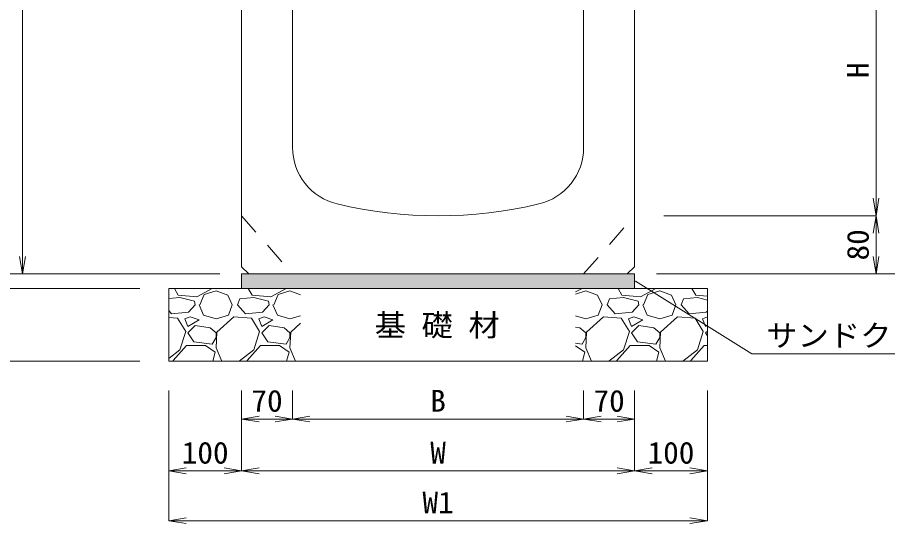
# Model space of a CAD drawing. Units: millimetres at full size. Extents: x 164402 to 209100, y 872507 to 885397.
# Drawn here: x 187983 to 189179, y 881999 to 882695 of the extents above; entities that cross this region are included whole.
import ezdxf
from ezdxf.enums import TextEntityAlignment as Align

# ---------------------------------------------------------------- set-up
doc = ezdxf.new("R2010")
doc.units = ezdxf.units.MM
doc.header["$LTSCALE"] = 40
doc.linetypes.add('USER1', pattern=[1.35, 0.75, -0.6])
for name, color, linetype, lineweight in [('0_2', 7, 'Continuous', 13), ('ハッチング', 7, 'Continuous', 5), ('寸法線', 7, 'Continuous', 13), ('本体', 2, 'Continuous', 13)]:
    doc.layers.add(name, color=color, linetype=linetype, lineweight=lineweight)
doc.layers.add('文字', color=7, linetype='Continuous')
doc.styles.add('ＭＳ 明朝', font='')
doc.styles.get('ＭＳ 明朝').set_extended_font_data('MS Mincho')

# ---------------------------------------------------------------- blocks, each defined once
blk = doc.blocks.new('open_arrow')
at = {"color": 0, "linetype": 'Continuous', "lineweight": -2}
blk.add_lwpolyline([(7.5, 1.25), (0, 0), (7.5, -1.25)], dxfattribs=at)

msp = doc.modelspace()

# ---------------------------------------------------------------- hatches: boundary and pattern name
at = {"layer": 'ハッチング'}
msp.add_hatch(color=8, dxfattribs=at).paths.add_polyline_path([(188291.03, 882342.29), (188291.03, 882322.29), (188831.03, 882322.29), (188831.03, 882342.29)])

# ---------------------------------------------------------------- linework, layer by layer
at = {"layer": '0_2', "lineweight": 20}
for p, q in [((188191.03, 882322.29), (188931.03, 882322.29)), ((188191.03, 882322.29), (188191.03, 882222.29)), ((188931.03, 882222.29), (188931.03, 882322.29)), ((188191.03, 882222.29), (188931.03, 882222.29))]:
    msp.add_line(p, q, dxfattribs=at)
at = {"layer": '0_2'}
msp.add_lwpolyline([(188291.03, 882342.29), (188831.03, 882342.29), (188831.03, 882322.29), (188291.03, 882322.29)], close=True, dxfattribs=at)
at = {"layer": 'ハッチング'}
for p, q in [((188204.09, 882312.97), (188198.66, 882322.29)), ((188250.82, 882322.12), (188229.49, 882310.94)), ((188239.65, 882313.99), (188255.9, 882319.07)), ((188250.87, 882322.29), (188250.82, 882322.12)), ((188255.9, 882319.07), (188272.16, 882312.97)), ((188281.85, 882322.29), (188285.37, 882322.12)), ((188285.37, 882322.12), (188285.59, 882322.29)), ((188305.69, 882312.97), (188300.26, 882322.29)), ((188352.42, 882322.12), (188331.09, 882310.94)), ((188341.25, 882313.99), (188357.5, 882319.07)), ((188352.47, 882322.29), (188352.42, 882322.12)), ((188357.5, 882319.07), (188372.03, 882313.62)), ((188758.82, 882322.12), (188750.03, 882317.51)), ((188750.03, 882314.73), (188763.9, 882319.07)), ((188758.87, 882322.29), (188758.82, 882322.12)), ((188763.9, 882319.07), (188780.16, 882312.97)), ((188789.85, 882322.29), (188793.37, 882322.12)), ((188793.37, 882322.12), (188793.59, 882322.29)), ((188813.69, 882312.97), (188808.26, 882322.29)), ((188860.42, 882322.12), (188839.09, 882310.94)), ((188849.25, 882313.99), (188865.5, 882319.07)), ((188860.47, 882322.29), (188860.42, 882322.12)), ((188865.5, 882319.07), (188881.76, 882312.97)), ((188891.45, 882322.29), (188894.97, 882322.12)), ((188894.97, 882322.12), (188895.19, 882322.29)), ((188915.29, 882312.97), (188909.86, 882322.29)), ((188206.12, 882309.93), (188191.03, 882308.34)), ((188229.49, 882310.94), (188204.09, 882312.97)), ((188226.44, 882304.85), (188206.12, 882309.93)), ((188233.55, 882299.77), (188239.65, 882313.99)), ((188272.16, 882312.97), (188278.26, 882299.77)), ((188285.37, 882299.77), (188288.42, 882307.89)), ((188307.72, 882309.93), (188288.42, 882307.89)), ((188331.09, 882310.94), (188305.69, 882312.97)), ((188328.04, 882304.85), (188307.72, 882309.93)), ((188335.15, 882299.77), (188341.25, 882313.99)), ((188780.16, 882312.97), (188786.26, 882299.77)), ((188793.37, 882299.77), (188796.42, 882307.89)), ((188815.72, 882309.93), (188796.42, 882307.89)), ((188839.09, 882310.94), (188813.69, 882312.97)), ((188836.04, 882304.85), (188815.72, 882309.93)), ((188843.15, 882299.77), (188849.25, 882313.99)), ((188881.76, 882312.97), (188887.86, 882299.77)), ((188894.97, 882299.77), (188898.02, 882307.89)), ((188917.32, 882309.93), (188898.02, 882307.89)), ((188931.03, 882311.72), (188915.29, 882312.97)), ((188931.03, 882306.5), (188917.32, 882309.93)), ((188227.46, 882299.77), (188218.31, 882289.61)), ((188227.46, 882299.77), (188226.44, 882304.85)), ((188232.54, 882299.77), (188238.63, 882285.54)), ((188273.18, 882285.54), (188278.26, 882299.77)), ((188296.54, 882287.57), (188285.37, 882299.77)), ((188329.06, 882299.77), (188319.91, 882289.61)), ((188329.06, 882299.77), (188328.04, 882304.85)), ((188334.14, 882299.77), (188340.23, 882285.54)), ((188781.18, 882285.54), (188786.26, 882299.77)), ((188804.54, 882287.57), (188793.37, 882299.77)), ((188837.06, 882299.77), (188827.91, 882289.61)), ((188837.06, 882299.77), (188836.04, 882304.85)), ((188842.14, 882299.77), (188848.23, 882285.54)), ((188882.78, 882285.54), (188887.86, 882299.77)), ((188906.14, 882287.57), (188894.97, 882299.77)), ((188194.94, 882287.57), (188191.03, 882291.85)), ((188203.07, 882281.48), (188191.03, 882282.48)), ((188218.31, 882289.61), (188194.94, 882287.57)), ((188214.25, 882263.19), (188203.07, 882281.48)), ((188220.34, 882283.51), (188213.23, 882280.46)), ((188232.54, 882279.45), (188220.34, 882283.51)), ((188238.63, 882285.54), (188255.9, 882280.46)), ((188255.9, 882280.46), (188273.18, 882285.54)), ((188280.29, 882283.51), (188256.92, 882262.17)), ((188304.67, 882281.48), (188280.29, 882283.51)), ((188319.91, 882289.61), (188296.54, 882287.57)), ((188315.85, 882263.19), (188304.67, 882281.48)), ((188321.94, 882283.51), (188314.83, 882280.46)), ((188334.14, 882279.45), (188321.94, 882283.51)), ((188340.23, 882285.54), (188357.5, 882280.46)), ((188357.5, 882280.46), (188372.03, 882284.73)), ((188750.03, 882284.54), (188763.9, 882280.46)), ((188763.9, 882280.46), (188781.18, 882285.54)), ((188788.29, 882283.51), (188764.92, 882262.17)), ((188812.67, 882281.48), (188788.29, 882283.51)), ((188827.91, 882289.61), (188804.54, 882287.57)), ((188823.85, 882263.19), (188812.67, 882281.48)), ((188829.94, 882283.51), (188822.83, 882280.46)), ((188842.14, 882279.45), (188829.94, 882283.51)), ((188848.23, 882285.54), (188865.5, 882280.46)), ((188865.5, 882280.46), (188882.78, 882285.54)), ((188889.89, 882283.51), (188866.52, 882262.17)), ((188914.27, 882281.48), (188889.89, 882283.51)), ((188929.51, 882289.61), (188906.14, 882287.57)), ((188925.45, 882263.19), (188914.27, 882281.48)), ((188931.03, 882283.29), (188924.43, 882280.46)), ((188931.03, 882291.29), (188929.51, 882289.61)), ((188213.23, 882280.46), (188217.3, 882270.3)), ((188217.3, 882270.3), (188232.54, 882279.45)), ((188227.46, 882271.32), (188217.3, 882261.16)), ((188247.78, 882268.27), (188227.46, 882271.32)), ((188314.83, 882280.46), (188318.9, 882270.3)), ((188318.9, 882270.3), (188334.14, 882279.45)), ((188329.06, 882271.32), (188318.9, 882261.16)), ((188349.38, 882268.27), (188329.06, 882271.32)), ((188372.03, 882274.51), (188358.52, 882262.17)), ((188822.83, 882280.46), (188826.9, 882270.3)), ((188826.9, 882270.3), (188842.14, 882279.45)), ((188837.06, 882271.32), (188826.9, 882261.16)), ((188857.38, 882268.27), (188837.06, 882271.32)), ((188924.43, 882280.46), (188928.5, 882270.3)), ((188928.5, 882270.3), (188931.03, 882271.82)), ((188206.12, 882237.79), (188214.25, 882263.19)), ((188217.3, 882261.16), (188225.42, 882248.97)), ((188255.9, 882261.16), (188247.78, 882268.27)), ((188256.92, 882262.17), (188255.9, 882240.84)), ((188255.9, 882255.06), (188255.9, 882261.16)), ((188307.72, 882237.79), (188315.85, 882263.19)), ((188318.9, 882261.16), (188327.02, 882248.97)), ((188357.5, 882261.16), (188349.38, 882268.27)), ((188358.52, 882262.17), (188357.5, 882240.84)), ((188357.5, 882255.06), (188357.5, 882261.16)), ((188755.78, 882268.27), (188750.03, 882269.13)), ((188763.9, 882261.16), (188755.78, 882268.27)), ((188764.92, 882262.17), (188763.9, 882240.84)), ((188763.9, 882255.06), (188763.9, 882261.16)), ((188815.72, 882237.79), (188823.85, 882263.19)), ((188826.9, 882261.16), (188835.02, 882248.97)), ((188865.5, 882261.16), (188857.38, 882268.27)), ((188866.52, 882262.17), (188865.5, 882240.84)), ((188865.5, 882255.06), (188865.5, 882261.16)), ((188917.32, 882237.79), (188925.45, 882263.19)), ((188931.03, 882263.69), (188928.5, 882261.16)), ((188928.5, 882261.16), (188931.03, 882257.36)), ((188225.42, 882248.97), (188250.82, 882245.92)), ((188250.82, 882245.92), (188255.9, 882255.06)), ((188327.02, 882248.97), (188352.42, 882245.92)), ((188352.42, 882245.92), (188357.5, 882255.06)), ((188750.03, 882246.97), (188758.82, 882245.92)), ((188758.82, 882245.92), (188763.9, 882255.06)), ((188835.02, 882248.97), (188860.42, 882245.92)), ((188860.42, 882245.92), (188865.5, 882255.06)), ((188191.03, 882226.13), (188206.12, 882237.79)), ((188196.98, 882223.57), (188215.26, 882243.89)), ((188215.26, 882243.89), (188241.68, 882243.89)), ((188241.68, 882243.89), (188254.89, 882234.74)), ((188254.89, 882234.74), (188251.33, 882222.29)), ((188255.9, 882240.84), (188263.72, 882222.29)), ((188287.66, 882222.29), (188307.72, 882237.79)), ((188298.58, 882223.57), (188316.86, 882243.89)), ((188316.86, 882243.89), (188343.28, 882243.89)), ((188343.28, 882243.89), (188356.49, 882234.74)), ((188356.49, 882234.74), (188352.93, 882222.29)), ((188357.5, 882240.84), (188365.32, 882222.29)), ((188750.03, 882243.65), (188762.89, 882234.74)), ((188762.89, 882234.74), (188759.33, 882222.29)), ((188763.9, 882240.84), (188771.72, 882222.29)), ((188795.66, 882222.29), (188815.72, 882237.79)), ((188806.58, 882223.57), (188824.86, 882243.89)), ((188824.86, 882243.89), (188851.28, 882243.89)), ((188851.28, 882243.89), (188864.49, 882234.74)), ((188864.49, 882234.74), (188860.93, 882222.29)), ((188865.5, 882240.84), (188873.32, 882222.29)), ((188897.26, 882222.29), (188917.32, 882237.79)), ((188908.18, 882223.57), (188926.46, 882243.89)), ((188926.46, 882243.89), (188931.03, 882243.89)), ((188197.72, 882222.29), (188196.98, 882223.57)), ((188299.32, 882222.29), (188298.58, 882223.57)), ((188807.32, 882222.29), (188806.58, 882223.57)), ((188908.92, 882222.29), (188908.18, 882223.57))]:
    msp.add_line(p, q, dxfattribs=at)
at = {"layer": '寸法線'}
for p, q in [((187990.01, 882892.29), (187990.01, 882342.29)), ((189162.75, 882422.29), (189162.75, 882822.29)), ((188871.03, 882422.29), (189162.75, 882422.29)), ((188871.03, 882422.29), (189162.75, 882422.29)), ((189162.75, 882422.29), (189162.75, 882342.29)), ((188261.03, 882342.29), (187904.96, 882342.29)), ((188251.03, 882342.29), (187904.96, 882342.29)), ((188261.03, 882342.29), (187990.01, 882342.29)), ((188861.03, 882342.29), (189162.75, 882342.29)), ((188861.03, 882342.29), (189242.75, 882342.29)), ((188151.03, 882322.29), (187904.96, 882322.29)), ((188151.03, 882322.29), (187904.96, 882322.29)), ((188151.03, 882222.29), (187904.96, 882222.29)), ((188191.03, 882182.29), (188191.03, 882003.21)), ((188191.03, 882182.29), (188191.03, 882071.65)), ((188291.03, 882182.29), (188291.03, 882142.96)), ((188291.03, 882182.29), (188291.03, 882071.65)), ((188291.03, 882182.29), (188291.03, 882071.65)), ((188361.03, 882182.29), (188361.03, 882142.96)), ((188361.03, 882182.29), (188361.03, 882142.96)), ((188761.03, 882182.29), (188761.03, 882142.96)), ((188761.03, 882182.29), (188761.03, 882142.96)), ((188831.03, 882182.29), (188831.03, 882142.96)), ((188831.03, 882182.29), (188831.03, 882071.65)), ((188831.03, 882182.29), (188831.03, 882071.65)), ((188931.03, 882182.29), (188931.03, 882071.65)), ((188931.03, 882182.29), (188931.03, 882003.21)), ((188361.03, 882142.96), (188291.03, 882142.96)), ((188361.03, 882142.96), (188761.03, 882142.96)), ((188761.03, 882142.96), (188831.03, 882142.96)), ((188291.03, 882071.65), (188191.03, 882071.65)), ((188291.03, 882071.65), (188831.03, 882071.65)), ((188831.03, 882071.65), (188931.03, 882071.65)), ((188191.03, 882003.21), (188931.03, 882003.21))]:
    msp.add_line(p, q, dxfattribs=at)
msp.add_lwpolyline([(188832.42, 882332.29), (188992, 882232.58), (189357.26, 882232.58)], dxfattribs=at)
at = {"layer": '本体', "lineweight": 20}
for p, q in [((188291.03, 882974.5), (188291.03, 882352.29)), ((188831.03, 882352.29), (188831.03, 882904.5)), ((188361.03, 882742.29), (188361.03, 882516.32)), ((188761.03, 882516.32), (188761.03, 882742.29)), ((188301.03, 882342.29), (188291.03, 882352.29)), ((188301.03, 882342.29), (188821.03, 882342.29)), ((188821.03, 882342.29), (188831.03, 882352.29))]:
    msp.add_line(p, q, dxfattribs=at)
at = {"layer": '本体', "linetype": 'USER1', "lineweight": 9}
for p, q in [((188291.03, 882422.29), (188361.03, 882342.29)), ((188761.03, 882342.29), (188831.03, 882422.29))]:
    msp.add_line(p, q, dxfattribs=at)
at = {"layer": '本体', "lineweight": 20}
for centre, radius, start, end in [((188441.03, 882516.32), 80, 180, 256.65764), ((188681.03, 882516.32), 80, 283.34236, 0), ((188561.03, 883022.29), 600, 256.65764, 283.34236)]:
    msp.add_arc(centre, radius, start, end, dxfattribs=at)

# ---------------------------------------------------------------- block references
at = {"layer": '寸法線'}
for p, xscale, yscale, rotation in [((189162.75, 882422.29), 3.2, 3.2, 90), ((189162.75, 882422.29), 3.2, 3.2, 270), ((187990.01, 882342.29), 3.2, 3.2, 90), ((189162.75, 882342.29), 3.2, 3.2, 90), ((188832.42, 882332.29), 0.16, 0.16, 328), ((188361.03, 882142.96), 3.2, 3.2, 180), ((188761.03, 882142.96), 3.2, 3.2, 180), ((188831.03, 882142.96), 3.2, 3.2, 180), ((188291.03, 882071.65), 3.2, 3.2, 180), ((188831.03, 882071.65), 3.2, 3.2, 180), ((188931.03, 882071.65), 3.2, 3.2, 180), ((188931.03, 882003.21), 3.2, 3.2, 180)]:
    msp.add_blockref('open_arrow', p, dxfattribs=dict(at, xscale=xscale, yscale=yscale, rotation=rotation))
at = {"layer": '寸法線', "xscale": 3.2, "yscale": 3.2}
for p in [(188291.03, 882142.96), (188361.03, 882142.96), (188761.03, 882142.96), (188191.03, 882071.65), (188291.03, 882071.65), (188831.03, 882071.65), (188191.03, 882003.21)]:
    msp.add_blockref('open_arrow', p, dxfattribs=at)

# ---------------------------------------------------------------- texts
at = {"layer": '寸法線', "style": 'ＭＳ 明朝', "width": 1.05}
for s, p in [('H', (189137.75, 882622.29)), ('80', (189137.75, 882382.29))]:
    msp.add_text(s, height=30.02, rotation=90, dxfattribs=at).set_placement(p, align=Align.MIDDLE_CENTER)
msp.add_text('サンドクッション', height=30.02, dxfattribs=at).set_placement((189012, 882272.69), align=Align.TOP_LEFT)
for s, p in [('70', (188326.03, 882167.96)), ('B', (188561.03, 882167.96)), ('70', (188796.03, 882167.96)), ('100', (188241.03, 882096.65)), ('W', (188561.03, 882096.65)), ('100', (188881.03, 882096.65)), ('W1', (188561.03, 882028.21))]:
    msp.add_text(s, height=30.02, dxfattribs=at).set_placement(p, align=Align.MIDDLE_CENTER)
at = {"layer": '文字', "style": 'ＭＳ 明朝', "width": 1.05}
msp.add_text('基 礎 材', height=30.02, dxfattribs=at).set_placement((188473.91, 882247.82), align=Align.BOTTOM_LEFT)

doc.saveas('drawing.dxf')
